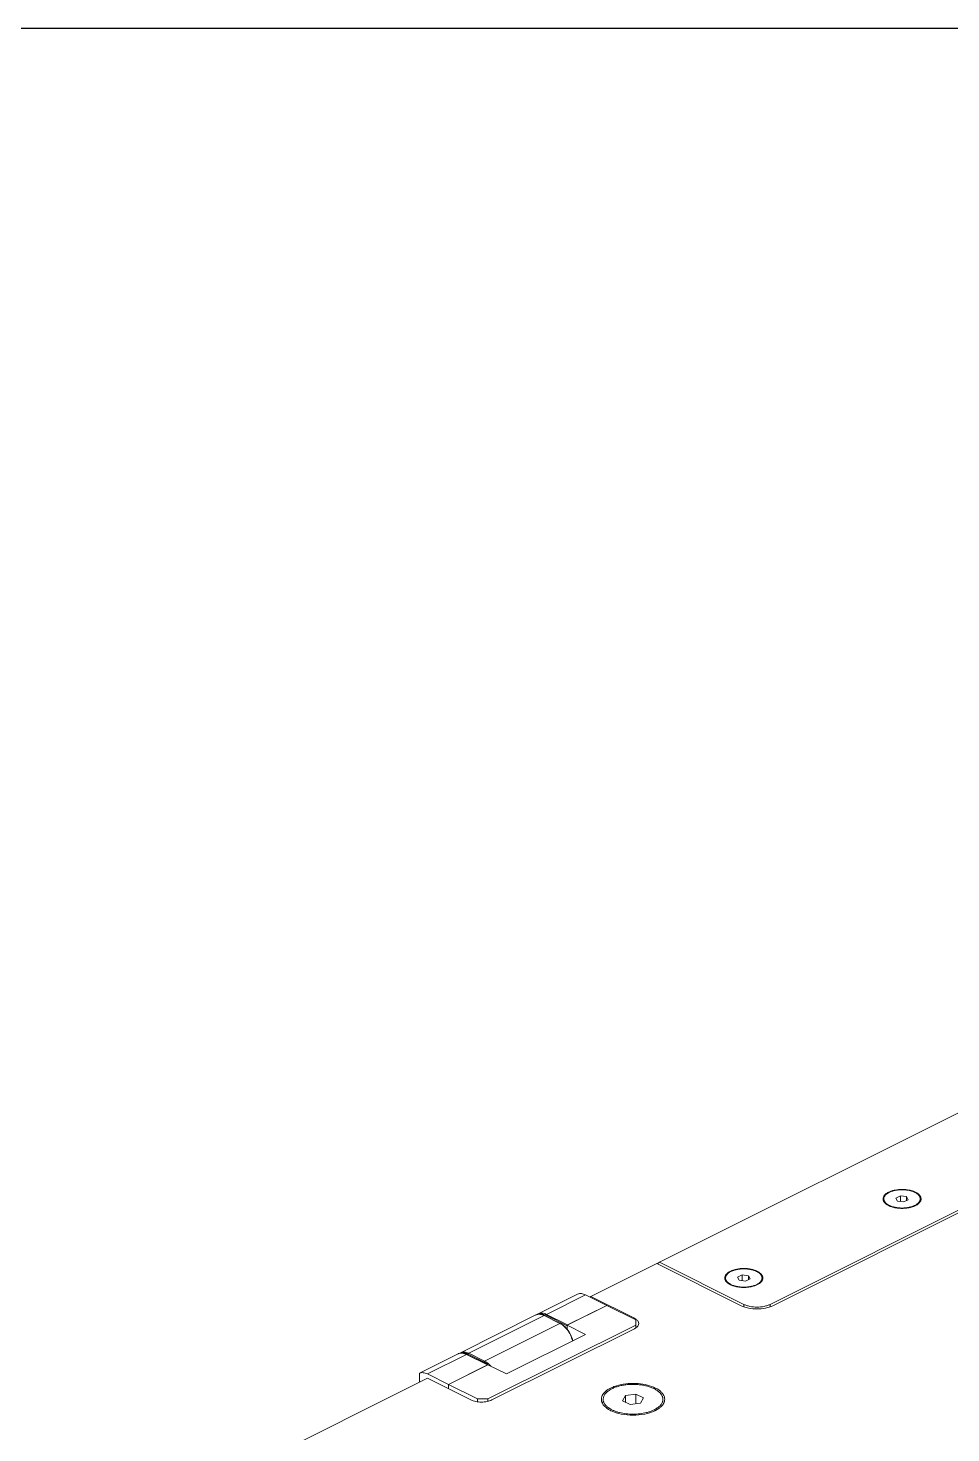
# Model space of a CAD drawing. Header units: millimetres. Extents: x 0 to 9253, y 0 to 2730.
# Drawn here: x 1584 to 1831.5, y 2353.3 to 2730 of the extents above; entities that cross this region are included whole.
import ezdxf

# ---------------------------------------------------------------- set-up
doc = ezdxf.new("R2010")
doc.units = ezdxf.units.MM
doc.layers.get('0').update_dxf_attribs({"lineweight": 13})
doc.layers.add('图框', color=7, linetype='Continuous')

# ---------------------------------------------------------------- blocks, each defined once
blk = doc.blocks.new('A4-H')
at = {"layer": '图框'}
blk.add_lwpolyline([(0, 210.021), (297, 210.021), (297, 0), (0, 0)], close=True, dxfattribs=at)

msp = doc.modelspace()

# ---------------------------------------------------------------- linework, layer by layer
for p, q in [((1753.3, 2399.1), (1894.72, 2469.81)), ((1783, 2387.78), (1917.35, 2454.96)), ((1918.06, 2454.6), (1783.71, 2387.43)), ((1813.36, 2415.98), (1813.36, 2415.91)), ((1817.91, 2416.9), (1816.68, 2416.29)), ((1816.68, 2416.29), (1817.13, 2415.45)), ((1817.13, 2415.45), (1818.8, 2415.23)), ((1817.91, 2416.9), (1817.91, 2415.35)), ((1819.58, 2416.68), (1817.91, 2416.9)), ((1818.8, 2415.23), (1820.03, 2415.84)), ((1819.58, 2416.68), (1819.58, 2415.62)), ((1820.03, 2415.84), (1819.58, 2416.68)), ((1823.36, 2415.98), (1823.36, 2415.91)), ((1734.92, 2389.9), (1752.59, 2398.74)), ((1752.59, 2398.74), (1775.22, 2387.43)), ((1752.72, 2398.68), (1753.3, 2399.1)), ((1753.3, 2399.1), (1775.93, 2387.78)), ((1770.93, 2394.77), (1770.93, 2394.69)), ((1775.48, 2395.69), (1774.26, 2395.08)), ((1774.26, 2395.08), (1774.7, 2394.24)), ((1774.7, 2394.24), (1776.38, 2394.02)), ((1775.48, 2395.69), (1775.48, 2394.14)), ((1777.15, 2395.47), (1775.48, 2395.69)), ((1776.38, 2394.02), (1777.6, 2394.63)), ((1777.15, 2395.47), (1777.15, 2394.41)), ((1777.6, 2394.63), (1777.15, 2395.47)), ((1780.93, 2394.77), (1780.93, 2394.69)), ((1731.15, 2390.42), (1720.8, 2385.24)), ((1733.5, 2390.34), (1723.04, 2385.1)), ((1731.38, 2390.53), (1731.15, 2390.42)), ((1739.16, 2387.51), (1733.5, 2390.34)), ((1734.69, 2389.74), (1734.92, 2389.9)), ((1734.92, 2389.9), (1746.58, 2384.07)), ((1720.17, 2384.93), (1699.94, 2374.81)), ((1702.18, 2374.67), (1722.4, 2384.78)), ((1722.4, 2384.78), (1726.64, 2382.66)), ((1722.49, 2384.79), (1726.73, 2382.67)), ((1722.9, 2384.86), (1728.55, 2382.03)), ((1723.04, 2385.1), (1728.69, 2382.27)), ((1739.16, 2387.51), (1728.55, 2382.21)), ((1728.69, 2382.27), (1739.16, 2387.51)), ((1739.16, 2387.51), (1746.94, 2383.62)), ((1775.93, 2387.13), (1775.93, 2387.78)), ((1783, 2387.13), (1783, 2387.78)), ((1706.42, 2372.55), (1726.64, 2382.66)), ((1707.34, 2362.41), (1746.94, 2382.21)), ((1746.58, 2381.24), (1708.4, 2362.15)), ((1728.55, 2381.13), (1728.55, 2382.21)), ((1728.55, 2382.21), (1733.5, 2379.73)), ((1746.58, 2384.07), (1746.58, 2383.8)), ((1746.94, 2381.46), (1746.94, 2383.62)), ((1733.5, 2379.73), (1712.29, 2369.12)), ((1699.31, 2374.5), (1688.96, 2369.32)), ((1701.54, 2374.35), (1691.08, 2369.12)), ((1707.2, 2371.53), (1701.54, 2374.35)), ((1707.29, 2371.53), (1701.63, 2374.36)), ((1706.28, 2372.31), (1702.04, 2374.43)), ((1706.42, 2372.55), (1702.18, 2374.67)), ((1707.34, 2371.6), (1696.73, 2366.3)), ((1696.73, 2366.29), (1707.2, 2371.53)), ((1707.34, 2371.6), (1712.29, 2369.12)), ((1601.27, 2323.08), (1691.08, 2367.98)), ((1688.96, 2366.92), (1688.96, 2369.32)), ((1696.73, 2366.29), (1691.08, 2369.12)), ((1702.74, 2362.15), (1691.08, 2367.98)), ((1696.73, 2365.16), (1696.73, 2366.3)), ((1704.51, 2362.41), (1696.73, 2366.3)), ((1704.51, 2361.65), (1704.51, 2362.41)), ((1704.51, 2362.41), (1707.34, 2362.41)), ((1707.34, 2361.78), (1707.34, 2362.41)), ((1738.23, 2361.46), (1738.23, 2362.33)), ((1744.19, 2363.35), (1743.44, 2361.95)), ((1743.44, 2361.95), (1745.48, 2360.93)), ((1746.98, 2363.72), (1744.19, 2363.35)), ((1744.19, 2363.35), (1744.19, 2361.58)), ((1746.98, 2363.72), (1746.98, 2361.13)), ((1749.02, 2362.7), (1746.98, 2363.72)), ((1748.27, 2361.31), (1749.02, 2362.7)), ((1754.23, 2361.46), (1754.23, 2362.33)), ((1745.48, 2360.93), (1748.27, 2361.31)), ((1752.24, 2359.32), (1753.17, 2359.87))]:
    msp.add_line(p, q)
for centre, radius, start, end in [((1814.6, 2415.62), 1.35, 165.2311, 170.2174), ((1814.64, 2415.61), 1.39, 163.9035, 165.2463), ((1814.7, 2415.6), 1.45, 157.9442, 163.8656), ((1814.61, 2415.98), 1.25, 180.0018, 183.3021), ((1817.02, 2413.32), 5.08, 115.8955, 116.5635), ((1817.03, 2413.52), 4.78, 116.5644, 117.029), ((1821.99, 2415.59), 1.47, 17.8428, 22.02), ((1822.11, 2415.98), 1.25, 356.6977, 359.998), ((1822.05, 2415.61), 1.41, 16.0976, 17.8255), ((1822.1, 2415.62), 1.36, 9.8013, 16.1227), ((1816.48, 2417.84), 3.97, 236.8497, 237.4592), ((1816.93, 2418.41), 4.56, 239.7233, 243.4568), ((1820.24, 2417.84), 3.97, 302.535, 303.0878), ((1774.6, 2392.11), 5.08, 115.8955, 116.5635), ((1774.6, 2392.31), 4.78, 116.5644, 117.029), ((1772.18, 2394.41), 1.35, 165.2311, 170.2174), ((1772.21, 2394.4), 1.39, 163.9035, 165.2463), ((1772.27, 2394.38), 1.45, 157.9442, 163.8656), ((1772.18, 2394.77), 1.25, 180.0018, 183.3021), ((1774.05, 2396.63), 3.97, 236.8497, 237.4592), ((1774.5, 2397.2), 4.56, 239.7233, 243.4568), ((1777.81, 2396.62), 3.97, 302.535, 303.0878), ((1779.57, 2394.38), 1.47, 17.8428, 22.02), ((1779.68, 2394.77), 1.25, 356.6977, 359.998), ((1779.62, 2394.39), 1.41, 16.0976, 17.8255), ((1779.67, 2394.41), 1.36, 9.8013, 16.1227), ((1721.07, 2383.11), 2.03, 105.8883, 116.5232), ((1721.01, 2383.24), 1.89, 105.3903, 116.5576), ((1721.7, 2383.44), 2.01, 116.6087, 126.3127), ((1721.29, 2381.65), 3.59, 63.3772, 69.079), ((1724.82, 2379.02), 4.07, 62.3934, 63.4323), ((1722.89, 2376.62), 7.17, 37.8279, 41.7142), ((1745.37, 2383.83), 2.86, 303.6195, 306.9996), ((1700.21, 2372.69), 2.02, 106.2513, 116.5209), ((1700.15, 2372.82), 1.87, 111.3205, 116.603), ((1700.15, 2372.8), 1.9, 106.6077, 111.308), ((1700.85, 2373.01), 2.02, 116.6009, 126.4825), ((1704.07, 2368.04), 4.81, 53.3448, 58.0762), ((1703.71, 2367.56), 5.41, 48.9038, 53.3005), ((1703.51, 2367.32), 5.72, 48.2246, 48.9235), ((1703.3, 2367.1), 6.31, 44.7804, 47.9991), ((1702.94, 2366.75), 6.81, 41.2705, 44.7548), ((1740.94, 2362.83), 3.33, 213.0809, 218.6208), ((1744.05, 2366.97), 8.56, 243.441, 244.6975), ((1748.06, 2367.17), 8.57, 293.0946, 296.5031), ((1748.65, 2366), 7.26, 296.4987, 300.3349), ((1748.44, 2366.93), 8.5, 295.2967, 296.559), ((1751.53, 2362.83), 3.33, 321.371, 326.913)]:
    msp.add_arc(centre, radius, start, end)
for points, knots in [([(1821.96, 2417.87), (1821.72, 2417.99), (1821.18, 2418.21), (1819.99, 2418.52), (1818.39, 2418.68), (1816.79, 2418.53), (1815.6, 2418.23), (1815.05, 2418.02), (1814.8, 2417.9)], [0, 0, 0, 0, 0.112365, 0.235147, 0.498953, 0.76334, 0.886739, 1, 1, 1, 1]), ([(1814.85, 2417.8), (1815.03, 2417.89), (1815.41, 2418.06), (1816.03, 2418.25), (1816.7, 2418.4), (1817.4, 2418.49), (1818.12, 2418.54), (1818.85, 2418.53), (1819.56, 2418.46), (1820.26, 2418.35), (1820.91, 2418.19), (1821.5, 2417.98), (1822.04, 2417.73), (1822.49, 2417.44), (1822.86, 2417.11), (1823.14, 2416.76), (1823.29, 2416.44), (1823.35, 2416.18), (1823.36, 2416.05), (1823.36, 2415.98)], [0, 0, 0, 0, 0.06245, 0.129395, 0.20002, 0.273337, 0.348228, 0.423507, 0.497972, 0.570456, 0.63988, 0.705308, 0.766019, 0.821586, 0.871979, 0.917684, 0.959777, 0.980007, 1, 1, 1, 1]), ([(1814.89, 2417.8), (1815.13, 2417.92), (1815.65, 2418.13), (1816.49, 2418.35), (1817.41, 2418.49), (1818.36, 2418.53), (1819.3, 2418.49), (1820.22, 2418.35), (1820.93, 2418.16), (1821.46, 2417.97), (1821.82, 2417.81), (1822.14, 2417.63), (1822.43, 2417.44), (1822.68, 2417.23), (1822.88, 2417.01), (1823.05, 2416.79), (1823.17, 2416.55), (1823.24, 2416.31), (1823.26, 2416.07), (1823.24, 2415.82), (1823.17, 2415.58), (1823.05, 2415.35), (1822.88, 2415.12), (1822.68, 2414.9), (1822.43, 2414.7), (1822.14, 2414.5), (1821.93, 2414.39), (1821.82, 2414.33)], [0, 0, 0, 0, 0.06767, 0.141596, 0.21998, 0.300673, 0.381365, 0.459749, 0.533678, 0.568408, 0.601388, 0.632481, 0.661607, 0.68875, 0.713973, 0.737443, 0.759435, 0.78035, 0.800694, 0.821038, 0.841952, 0.863945, 0.887415, 0.912637, 0.939778, 0.968913, 1, 1, 1, 1]), ([(1814.75, 2417.87), (1814.53, 2417.76), (1814.13, 2417.52), (1813.64, 2417.08), (1813.33, 2416.59), (1813.26, 2416.24), (1813.26, 2416.07)], [0, 0, 0, 0, 0.302569, 0.565477, 0.793427, 1, 1, 1, 1]), ([(1813.26, 2416.07), (1813.26, 2415.98), (1813.27, 2415.87), (1813.29, 2415.76), (1813.3, 2415.73)], [0, 0, 0, 0, 0.74699, 1, 1, 1, 1]), ([(1813.3, 2415.73), (1813.31, 2415.7), (1813.35, 2415.55), (1813.42, 2415.42), (1813.48, 2415.32)], [0, 0, 0, 0, 0.242322, 1, 1, 1, 1]), ([(1813.36, 2415.98), (1813.36, 2416.07), (1813.37, 2416.24), (1813.45, 2416.5), (1813.58, 2416.75), (1813.75, 2416.99), (1813.96, 2417.22), (1814.22, 2417.43), (1814.52, 2417.63), (1814.73, 2417.75), (1814.85, 2417.8)], [0, 0, 0, 0, 0.105005, 0.212309, 0.324205, 0.442477, 0.568498, 0.703191, 0.84707, 1, 1, 1, 1]), ([(1813.49, 2415.32), (1813.45, 2415.41), (1813.38, 2415.61), (1813.36, 2415.81), (1813.36, 2415.91)], [0, 0, 0, 0, 0.507161, 1, 1, 1, 1]), ([(1814.07, 2414.69), (1813.97, 2414.78), (1813.78, 2414.96), (1813.55, 2415.26), (1813.41, 2415.58), (1813.36, 2415.8), (1813.36, 2415.91)], [0, 0, 0, 0, 0.28254, 0.539541, 0.776052, 1, 1, 1, 1]), ([(1813.53, 2415.25), (1813.47, 2415.36), (1813.39, 2415.57), (1813.36, 2415.8), (1813.36, 2415.91)], [0, 0, 0, 0, 0.512155, 1, 1, 1, 1]), ([(1814.63, 2414.48), (1814.53, 2414.53), (1814.35, 2414.65), (1814.11, 2414.84), (1813.9, 2415.04), (1813.73, 2415.25), (1813.6, 2415.47), (1813.51, 2415.69), (1813.46, 2415.92), (1813.45, 2416.15), (1813.49, 2416.38), (1813.6, 2416.69), (1813.79, 2416.98), (1814.05, 2417.24), (1814.29, 2417.44), (1814.56, 2417.62), (1814.75, 2417.73), (1814.86, 2417.78)], [0, 0, 0, 0, 0.075391, 0.146002, 0.211925, 0.273452, 0.331106, 0.38567, 0.438175, 0.489851, 0.542016, 0.595934, 0.71285, 0.777587, 0.846957, 0.921125, 1, 1, 1, 1]), ([(1813.48, 2415.32), (1813.53, 2415.25), (1813.75, 2414.93), (1814.06, 2414.68), (1814.31, 2414.52)], [0, 0, 0, 0, 0.226435, 1, 1, 1, 1]), ([(1823.46, 2416.07), (1823.46, 2416.24), (1823.38, 2416.59), (1823.07, 2417.08), (1822.58, 2417.52), (1822.18, 2417.76), (1821.96, 2417.87)], [0, 0, 0, 0, 0.206581, 0.434476, 0.697533, 1, 1, 1, 1]), ([(1822.4, 2414.51), (1822.49, 2414.57), (1822.81, 2414.8), (1823.09, 2415.08), (1823.23, 2415.32)], [0, 0, 0, 0, 0.276071, 1, 1, 1, 1]), ([(1823.35, 2415.91), (1823.35, 2415.8), (1823.31, 2415.58), (1823.16, 2415.26), (1822.94, 2414.96), (1822.75, 2414.78), (1822.64, 2414.69)], [0, 0, 0, 0, 0.223975, 0.4605, 0.717504, 1, 1, 1, 1]), ([(1823.36, 2415.91), (1823.36, 2415.8), (1823.32, 2415.57), (1823.24, 2415.36), (1823.18, 2415.25)], [0, 0, 0, 0, 0.487846, 1, 1, 1, 1]), ([(1823.36, 2415.91), (1823.36, 2415.81), (1823.33, 2415.61), (1823.27, 2415.41), (1823.22, 2415.32)], [0, 0, 0, 0, 0.49284, 1, 1, 1, 1]), ([(1823.23, 2415.32), (1823.25, 2415.35), (1823.33, 2415.48), (1823.38, 2415.63), (1823.41, 2415.73)], [0, 0, 0, 0, 0.259309, 1, 1, 1, 1]), ([(1823.41, 2415.73), (1823.42, 2415.76), (1823.44, 2415.87), (1823.46, 2415.98), (1823.46, 2416.07)], [0, 0, 0, 0, 0.253008, 1, 1, 1, 1]), ([(1814.34, 2414.49), (1814.37, 2414.47), (1814.51, 2414.39), (1814.64, 2414.32), (1814.75, 2414.26)], [0, 0, 0, 0, 0.243039, 1, 1, 1, 1]), ([(1814.75, 2414.26), (1814.83, 2414.22), (1815.17, 2414.06), (1815.53, 2413.94), (1815.81, 2413.86)], [0, 0, 0, 0, 0.237165, 1, 1, 1, 1]), ([(1821.82, 2414.33), (1821.58, 2414.22), (1821.06, 2414.01), (1820.22, 2413.78), (1819.3, 2413.65), (1818.36, 2413.6), (1817.41, 2413.65), (1816.49, 2413.78), (1815.65, 2414.01), (1815.13, 2414.22), (1814.89, 2414.33)], [0, 0, 0, 0, 0.11253, 0.235465, 0.365814, 0.5, 0.634186, 0.764534, 0.887473, 1, 1, 1, 1]), ([(1815.81, 2413.86), (1816.21, 2413.74), (1817.05, 2413.57), (1818.36, 2413.49), (1819.66, 2413.57), (1820.5, 2413.74), (1820.91, 2413.86)], [0, 0, 0, 0, 0.243533, 0.5, 0.756467, 1, 1, 1, 1]), ([(1820.91, 2413.86), (1821.18, 2413.94), (1821.68, 2414.11), (1822.16, 2414.36), (1822.37, 2414.49)], [0, 0, 0, 0, 0.526137, 1, 1, 1, 1]), ([(1772.32, 2396.66), (1772.1, 2396.55), (1771.7, 2396.31), (1771.22, 2395.87), (1770.9, 2395.38), (1770.83, 2395.02), (1770.83, 2394.85)], [0, 0, 0, 0, 0.302569, 0.565477, 0.793427, 1, 1, 1, 1]), ([(1770.93, 2394.77), (1770.93, 2394.85), (1770.95, 2395.03), (1771.02, 2395.29), (1771.15, 2395.54), (1771.32, 2395.78), (1771.54, 2396), (1771.8, 2396.22), (1772.09, 2396.41), (1772.31, 2396.53), (1772.42, 2396.59)], [0, 0, 0, 0, 0.105005, 0.212309, 0.324205, 0.442477, 0.568498, 0.703191, 0.84707, 1, 1, 1, 1]), ([(1772.2, 2393.26), (1772.11, 2393.32), (1771.93, 2393.43), (1771.68, 2393.62), (1771.47, 2393.83), (1771.3, 2394.04), (1771.17, 2394.26), (1771.08, 2394.48), (1771.03, 2394.71), (1771.03, 2394.94), (1771.06, 2395.17), (1771.17, 2395.48), (1771.37, 2395.77), (1771.62, 2396.03), (1771.86, 2396.23), (1772.13, 2396.41), (1772.33, 2396.52), (1772.43, 2396.57)], [0, 0, 0, 0, 0.075391, 0.146002, 0.211925, 0.273452, 0.331106, 0.38567, 0.438175, 0.489851, 0.542016, 0.595934, 0.71285, 0.777587, 0.846957, 0.921125, 1, 1, 1, 1]), ([(1779.54, 2396.66), (1779.29, 2396.78), (1778.75, 2397), (1777.57, 2397.31), (1775.97, 2397.46), (1774.36, 2397.32), (1773.17, 2397.02), (1772.63, 2396.8), (1772.38, 2396.68)], [0, 0, 0, 0, 0.112365, 0.235147, 0.498953, 0.76334, 0.886739, 1, 1, 1, 1]), ([(1772.42, 2396.59), (1772.6, 2396.68), (1772.99, 2396.84), (1773.6, 2397.04), (1774.27, 2397.18), (1774.97, 2397.28), (1775.69, 2397.32), (1776.42, 2397.31), (1777.14, 2397.25), (1777.83, 2397.14), (1778.48, 2396.97), (1779.08, 2396.76), (1779.61, 2396.51), (1780.07, 2396.22), (1780.44, 2395.9), (1780.72, 2395.54), (1780.86, 2395.22), (1780.92, 2394.96), (1780.93, 2394.83), (1780.93, 2394.77)], [0, 0, 0, 0, 0.06245, 0.129395, 0.20002, 0.273337, 0.348228, 0.423507, 0.497972, 0.570456, 0.63988, 0.705308, 0.766019, 0.821586, 0.871979, 0.917684, 0.959777, 0.980007, 1, 1, 1, 1]), ([(1772.46, 2396.59), (1772.7, 2396.71), (1773.23, 2396.92), (1774.07, 2397.14), (1774.98, 2397.27), (1775.93, 2397.32), (1776.88, 2397.27), (1777.79, 2397.14), (1778.51, 2396.95), (1779.03, 2396.75), (1779.39, 2396.59), (1779.71, 2396.42), (1780, 2396.22), (1780.25, 2396.02), (1780.46, 2395.8), (1780.62, 2395.57), (1780.74, 2395.34), (1780.81, 2395.1), (1780.84, 2394.85), (1780.81, 2394.61), (1780.74, 2394.37), (1780.62, 2394.13), (1780.46, 2393.91), (1780.25, 2393.69), (1780, 2393.48), (1779.71, 2393.29), (1779.5, 2393.18), (1779.39, 2393.12)], [0, 0, 0, 0, 0.06767, 0.141596, 0.21998, 0.300673, 0.381365, 0.459749, 0.533678, 0.568408, 0.601388, 0.632481, 0.661607, 0.68875, 0.713973, 0.737443, 0.759435, 0.78035, 0.800694, 0.821038, 0.841952, 0.863945, 0.887415, 0.912637, 0.939778, 0.968913, 1, 1, 1, 1]), ([(1781.03, 2394.85), (1781.03, 2395.02), (1780.95, 2395.38), (1780.64, 2395.87), (1780.16, 2396.31), (1779.76, 2396.55), (1779.54, 2396.66)], [0, 0, 0, 0, 0.206581, 0.434476, 0.697533, 1, 1, 1, 1]), ([(1770.83, 2394.85), (1770.83, 2394.77), (1770.84, 2394.66), (1770.87, 2394.55), (1770.87, 2394.52)], [0, 0, 0, 0, 0.74699, 1, 1, 1, 1]), ([(1770.87, 2394.52), (1770.88, 2394.49), (1770.93, 2394.34), (1770.99, 2394.2), (1771.05, 2394.11)], [0, 0, 0, 0, 0.242322, 1, 1, 1, 1]), ([(1771.64, 2393.48), (1771.54, 2393.57), (1771.35, 2393.75), (1771.13, 2394.05), (1770.98, 2394.37), (1770.94, 2394.59), (1770.93, 2394.7)], [0, 0, 0, 0, 0.28254, 0.539541, 0.776052, 1, 1, 1, 1]), ([(1771.06, 2394.11), (1771.02, 2394.2), (1770.95, 2394.39), (1770.93, 2394.6), (1770.93, 2394.69)], [0, 0, 0, 0, 0.507161, 1, 1, 1, 1]), ([(1771.1, 2394.04), (1771.05, 2394.14), (1770.96, 2394.36), (1770.93, 2394.58), (1770.93, 2394.69)], [0, 0, 0, 0, 0.512155, 1, 1, 1, 1]), ([(1771.05, 2394.11), (1771.1, 2394.03), (1771.32, 2393.72), (1771.63, 2393.47), (1771.88, 2393.3)], [0, 0, 0, 0, 0.226435, 1, 1, 1, 1]), ([(1771.92, 2393.28), (1771.95, 2393.26), (1772.08, 2393.18), (1772.22, 2393.1), (1772.32, 2393.05)], [0, 0, 0, 0, 0.243039, 1, 1, 1, 1]), ([(1772.32, 2393.05), (1772.4, 2393.01), (1772.75, 2392.85), (1773.1, 2392.73), (1773.38, 2392.65)], [0, 0, 0, 0, 0.237165, 1, 1, 1, 1]), ([(1779.39, 2393.12), (1779.15, 2393), (1778.63, 2392.79), (1777.79, 2392.57), (1776.88, 2392.43), (1775.93, 2392.39), (1774.98, 2392.43), (1774.07, 2392.57), (1773.23, 2392.79), (1772.7, 2393), (1772.46, 2393.12)], [0, 0, 0, 0, 0.11253, 0.235465, 0.365814, 0.5, 0.634186, 0.764534, 0.887473, 1, 1, 1, 1]), ([(1773.38, 2392.65), (1773.78, 2392.53), (1774.63, 2392.36), (1775.93, 2392.28), (1777.23, 2392.36), (1778.08, 2392.53), (1778.48, 2392.65)], [0, 0, 0, 0, 0.243533, 0.5, 0.756467, 1, 1, 1, 1]), ([(1778.48, 2392.65), (1778.75, 2392.72), (1779.25, 2392.9), (1779.73, 2393.14), (1779.94, 2393.28)], [0, 0, 0, 0, 0.526137, 1, 1, 1, 1]), ([(1779.98, 2393.3), (1780.06, 2393.36), (1780.38, 2393.58), (1780.66, 2393.87), (1780.81, 2394.11)], [0, 0, 0, 0, 0.276071, 1, 1, 1, 1]), ([(1780.93, 2394.7), (1780.92, 2394.59), (1780.88, 2394.37), (1780.73, 2394.05), (1780.51, 2393.75), (1780.32, 2393.57), (1780.22, 2393.48)], [0, 0, 0, 0, 0.223975, 0.4605, 0.717504, 1, 1, 1, 1]), ([(1780.93, 2394.69), (1780.93, 2394.58), (1780.9, 2394.36), (1780.81, 2394.14), (1780.76, 2394.04)], [0, 0, 0, 0, 0.487846, 1, 1, 1, 1]), ([(1780.93, 2394.69), (1780.93, 2394.6), (1780.91, 2394.39), (1780.84, 2394.2), (1780.8, 2394.11)], [0, 0, 0, 0, 0.49284, 1, 1, 1, 1]), ([(1780.81, 2394.11), (1780.83, 2394.14), (1780.9, 2394.27), (1780.96, 2394.41), (1780.99, 2394.52)], [0, 0, 0, 0, 0.259309, 1, 1, 1, 1]), ([(1780.99, 2394.52), (1780.99, 2394.55), (1781.02, 2394.66), (1781.03, 2394.77), (1781.03, 2394.85)], [0, 0, 0, 0, 0.253008, 1, 1, 1, 1]), ([(1733.5, 2390.34), (1733.15, 2390.51), (1732.45, 2390.75), (1731.69, 2390.66), (1731.38, 2390.53)], [0, 0, 0, 0, 0.535394, 1, 1, 1, 1]), ([(1720.51, 2385.06), (1720.65, 2385.1), (1720.96, 2385.14), (1721.43, 2385.12), (1721.92, 2385), (1722.24, 2384.86), (1722.4, 2384.78)], [0, 0, 0, 0, 0.227723, 0.467653, 0.724355, 1, 1, 1, 1]), ([(1722.49, 2384.79), (1722.33, 2384.87), (1721.99, 2385.01), (1721.48, 2385.13), (1720.99, 2385.16), (1720.67, 2385.11), (1720.52, 2385.06)], [0, 0, 0, 0, 0.271542, 0.526805, 0.768259, 1, 1, 1, 1]), ([(1720.8, 2385.24), (1720.96, 2385.32), (1721.3, 2385.44), (1722.08, 2385.48), (1722.67, 2385.29), (1723.04, 2385.1)], [0, 0, 0, 0, 0.227653, 0.465867, 1, 1, 1, 1]), ([(1721.21, 2385.15), (1721.26, 2385.16), (1721.47, 2385.2), (1721.69, 2385.2), (1721.85, 2385.18)], [0, 0, 0, 0, 0.24334, 1, 1, 1, 1]), ([(1721.85, 2385.18), (1721.91, 2385.17), (1722.15, 2385.14), (1722.39, 2385.07), (1722.57, 2385)], [0, 0, 0, 0, 0.240321, 1, 1, 1, 1]), ([(1722.49, 2384.79), (1722.48, 2384.8), (1722.45, 2384.8), (1722.42, 2384.79), (1722.4, 2384.78)], [0, 0, 0, 0, 0.463901, 1, 1, 1, 1]), ([(1723.04, 2385.1), (1723.02, 2385.09), (1722.94, 2385.03), (1722.9, 2384.93), (1722.9, 2384.86)], [0, 0, 0, 0, 0.233153, 1, 1, 1, 1]), ([(1775.22, 2387.43), (1775.83, 2387.12), (1777.24, 2386.69), (1779.46, 2386.48), (1781.69, 2386.69), (1783.1, 2387.12), (1783.71, 2387.43)], [0, 0, 0, 0, 0.23537, 0.5, 0.76463, 1, 1, 1, 1]), ([(1775.93, 2387.78), (1776.17, 2387.66), (1776.71, 2387.45), (1777.88, 2387.14), (1779.46, 2386.99), (1781.05, 2387.14), (1782.22, 2387.45), (1782.76, 2387.66), (1783, 2387.78)], [0, 0, 0, 0, 0.112572, 0.235644, 0.5, 0.764356, 0.887428, 1, 1, 1, 1]), ([(1726.73, 2382.67), (1726.72, 2382.67), (1726.69, 2382.68), (1726.66, 2382.67), (1726.64, 2382.66)], [0, 0, 0, 0, 0.463901, 1, 1, 1, 1]), ([(1726.71, 2382.63), (1726.99, 2382.48), (1727.54, 2382.11), (1728.01, 2381.65), (1728.24, 2381.39)], [0, 0, 0, 0, 0.478363, 1, 1, 1, 1]), ([(1726.73, 2382.67), (1727.07, 2382.5), (1727.74, 2382.04), (1728.29, 2381.46), (1728.56, 2381.14)], [0, 0, 0, 0, 0.47686, 1, 1, 1, 1]), ([(1728.55, 2381.02), (1728.9, 2380.57), (1729.5, 2379.6), (1729.88, 2378.53), (1730.01, 2377.98)], [0, 0, 0, 0, 0.501537, 1, 1, 1, 1]), ([(1728.56, 2381.14), (1728.92, 2380.68), (1729.55, 2379.69), (1729.94, 2378.58), (1730.07, 2378.02)], [0, 0, 0, 0, 0.500953, 1, 1, 1, 1]), ([(1728.69, 2382.27), (1728.68, 2382.27), (1728.63, 2382.23), (1728.59, 2382.17), (1728.57, 2382.13)], [0, 0, 0, 0, 0.225089, 1, 1, 1, 1]), ([(1746.58, 2384.07), (1746.63, 2384.05), (1746.79, 2383.97), (1746.94, 2383.87), (1747.05, 2383.79)], [0, 0, 0, 0, 0.260612, 1, 1, 1, 1]), ([(1746.95, 2381.45), (1746.92, 2381.44), (1746.8, 2381.36), (1746.68, 2381.29), (1746.58, 2381.24)], [0, 0, 0, 0, 0.24201, 1, 1, 1, 1]), ([(1747.05, 2383.79), (1747.25, 2383.64), (1747.6, 2383.32), (1747.76, 2382.86), (1747.76, 2382.66)], [0, 0, 0, 0, 0.548862, 1, 1, 1, 1]), ([(1747.76, 2382.66), (1747.76, 2382.46), (1747.61, 2382.01), (1747.28, 2381.7), (1747.09, 2381.55)], [0, 0, 0, 0, 0.453206, 1, 1, 1, 1]), ([(1701.54, 2374.35), (1701.23, 2374.51), (1700.59, 2374.74), (1699.91, 2374.71), (1699.61, 2374.62)], [0, 0, 0, 0, 0.533273, 1, 1, 1, 1]), ([(1701.63, 2374.36), (1701.31, 2374.52), (1700.66, 2374.75), (1699.95, 2374.72), (1699.64, 2374.63)], [0, 0, 0, 0, 0.527526, 1, 1, 1, 1]), ([(1702.18, 2374.67), (1701.99, 2374.77), (1701.6, 2374.93), (1701.01, 2375.04), (1700.45, 2375.01), (1700.1, 2374.89), (1699.94, 2374.81)], [0, 0, 0, 0, 0.279206, 0.535337, 0.772884, 1, 1, 1, 1]), ([(1701.05, 2374.74), (1700.93, 2374.76), (1700.68, 2374.77), (1700.43, 2374.74), (1700.31, 2374.71)], [0, 0, 0, 0, 0.511367, 1, 1, 1, 1]), ([(1701.37, 2374.68), (1701.35, 2374.69), (1701.24, 2374.71), (1701.13, 2374.73), (1701.05, 2374.74)], [0, 0, 0, 0, 0.254691, 1, 1, 1, 1]), ([(1702.04, 2374.43), (1701.98, 2374.46), (1701.77, 2374.56), (1701.54, 2374.64), (1701.37, 2374.68)], [0, 0, 0, 0, 0.259301, 1, 1, 1, 1]), ([(1701.54, 2374.35), (1701.55, 2374.36), (1701.58, 2374.37), (1701.61, 2374.37), (1701.63, 2374.36)], [0, 0, 0, 0, 0.281659, 1, 1, 1, 1]), ([(1702.04, 2374.43), (1702.04, 2374.48), (1702.06, 2374.55), (1702.12, 2374.63), (1702.16, 2374.66), (1702.18, 2374.67)], [0, 0, 0, 0, 0.509738, 0.769361, 1, 1, 1, 1]), ([(1691.08, 2369.12), (1690.73, 2369.3), (1690.02, 2369.54), (1689.27, 2369.45), (1688.96, 2369.32)], [0, 0, 0, 0, 0.535394, 1, 1, 1, 1]), ([(1706.28, 2372.31), (1706.28, 2372.36), (1706.3, 2372.43), (1706.36, 2372.51), (1706.4, 2372.54), (1706.42, 2372.55)], [0, 0, 0, 0, 0.509738, 0.769361, 1, 1, 1, 1]), ([(1706.61, 2372.12), (1706.59, 2372.14), (1706.48, 2372.2), (1706.36, 2372.26), (1706.28, 2372.31)], [0, 0, 0, 0, 0.254571, 1, 1, 1, 1]), ([(1707.11, 2372.12), (1707.05, 2372.16), (1706.83, 2372.32), (1706.6, 2372.46), (1706.42, 2372.55)], [0, 0, 0, 0, 0.258552, 1, 1, 1, 1]), ([(1707.52, 2371.79), (1707.48, 2371.82), (1707.35, 2371.94), (1707.22, 2372.05), (1707.11, 2372.12)], [0, 0, 0, 0, 0.254184, 1, 1, 1, 1]), ([(1707.29, 2371.53), (1707.27, 2371.54), (1707.23, 2371.54), (1707.21, 2371.53), (1707.2, 2371.53)], [0, 0, 0, 0, 0.718341, 1, 1, 1, 1]), ([(1741.25, 2365.77), (1741.16, 2365.74), (1740.81, 2365.61), (1740.47, 2365.46), (1740.22, 2365.33)], [0, 0, 0, 0, 0.258427, 1, 1, 1, 1]), ([(1740.57, 2365.16), (1740.86, 2365.3), (1741.48, 2365.56), (1742.47, 2365.87), (1743.55, 2366.11), (1744.68, 2366.27), (1745.84, 2366.34), (1747.01, 2366.32), (1748.17, 2366.22), (1749.28, 2366.04), (1750.33, 2365.78), (1751.29, 2365.44), (1752.14, 2365.04), (1752.87, 2364.58), (1753.46, 2364.07), (1753.83, 2363.6), (1754.04, 2363.21), (1754.15, 2362.92), (1754.22, 2362.62), (1754.23, 2362.43), (1754.23, 2362.33)], [0, 0, 0, 0, 0.062593, 0.129862, 0.200939, 0.274793, 0.35027, 0.426159, 0.501228, 0.574279, 0.644194, 0.709989, 0.770874, 0.826337, 0.876239, 0.920962, 0.941719, 0.96164, 0.980972, 1, 1, 1, 1]), ([(1754.31, 2361.01), (1754.45, 2361.21), (1754.65, 2361.64), (1754.77, 2362.33), (1754.66, 2363.02), (1754.33, 2363.68), (1753.8, 2364.3), (1752.81, 2365.09), (1751.15, 2365.87), (1748.82, 2366.45), (1746.24, 2366.64), (1743.67, 2366.45), (1742.01, 2366.05), (1741.25, 2365.77)], [0, 0, 0, 0, 0.042948, 0.083136, 0.123322, 0.166268, 0.214017, 0.267703, 0.393175, 0.539125, 0.696444, 0.853788, 1, 1, 1, 1]), ([(1708.4, 2362.15), (1707.99, 2361.95), (1707.06, 2361.66), (1705.57, 2361.52), (1704.09, 2361.66), (1703.15, 2361.95), (1702.74, 2362.15)], [0, 0, 0, 0, 0.23537, 0.5, 0.76463, 1, 1, 1, 1]), ([(1740.22, 2365.33), (1739.72, 2365.08), (1738.84, 2364.54), (1738.03, 2363.58), (1737.75, 2362.76), (1737.7, 2361.95), (1737.93, 2361.35), (1738.15, 2361.01)], [0, 0, 0, 0, 0.307881, 0.559693, 0.670668, 0.777492, 1, 1, 1, 1]), ([(1740.57, 2365.16), (1740.39, 2365.07), (1740.05, 2364.88), (1739.58, 2364.56), (1739.18, 2364.23), (1738.84, 2363.87), (1738.57, 2363.5), (1738.38, 2363.12), (1738.26, 2362.73), (1738.23, 2362.46), (1738.23, 2362.33)], [0, 0, 0, 0, 0.155976, 0.302157, 0.438334, 0.564885, 0.682643, 0.792989, 0.897927, 1, 1, 1, 1]), ([(1738.23, 2362.33), (1738.23, 2362.21), (1738.25, 2361.97), (1738.35, 2361.62), (1738.51, 2361.27), (1738.72, 2360.93), (1739, 2360.6), (1739.46, 2360.17), (1739.86, 2359.9), (1740.15, 2359.73)], [0, 0, 0, 0, 0.105009, 0.212419, 0.324408, 0.442767, 0.568838, 0.703512, 1, 1, 1, 1]), ([(1754.23, 2362.33), (1754.23, 2362.21), (1754.21, 2361.97), (1754.11, 2361.62), (1753.96, 2361.27), (1753.74, 2360.93), (1753.46, 2360.6), (1753.01, 2360.17), (1752.6, 2359.9), (1752.32, 2359.73)], [0, 0, 0, 0, 0.105014, 0.212427, 0.324417, 0.442775, 0.568838, 0.703489, 1, 1, 1, 1]), ([(1738.34, 2360.75), (1738.4, 2360.67), (1738.68, 2360.35), (1739.02, 2360.07), (1739.29, 2359.87)], [0, 0, 0, 0, 0.233994, 1, 1, 1, 1]), ([(1739.29, 2359.87), (1739.36, 2359.82), (1739.66, 2359.62), (1739.98, 2359.44), (1740.22, 2359.32)], [0, 0, 0, 0, 0.239599, 1, 1, 1, 1]), ([(1740.15, 2359.73), (1740.22, 2359.69), (1740.51, 2359.53), (1740.8, 2359.38), (1741.04, 2359.29)], [0, 0, 0, 0, 0.241162, 1, 1, 1, 1]), ([(1740.39, 2359.24), (1741.24, 2358.84), (1743.18, 2358.26), (1746.23, 2357.98), (1749.28, 2358.26), (1751.22, 2358.84), (1752.07, 2359.24)], [0, 0, 0, 0, 0.236378, 0.499977, 0.763534, 1, 1, 1, 1]), ([(1741.04, 2359.29), (1741.28, 2359.18), (1741.8, 2358.99), (1742.33, 2358.83), (1742.6, 2358.76)], [0, 0, 0, 0, 0.486726, 1, 1, 1, 1]), ([(1742.6, 2358.76), (1743.18, 2358.62), (1744.38, 2358.4), (1746.23, 2358.29), (1748.08, 2358.4), (1749.28, 2358.62), (1749.86, 2358.76)], [0, 0, 0, 0, 0.244768, 0.5, 0.755232, 1, 1, 1, 1]), ([(1749.86, 2358.76), (1750.14, 2358.83), (1750.66, 2358.99), (1751.18, 2359.18), (1751.42, 2359.28)], [0, 0, 0, 0, 0.513181, 1, 1, 1, 1]), ([(1753.17, 2359.87), (1753.27, 2359.94), (1753.61, 2360.2), (1753.93, 2360.5), (1754.13, 2360.75)], [0, 0, 0, 0, 0.267007, 1, 1, 1, 1])]:
    msp.add_open_spline(points, degree=3, knots=knots)
msp.add_open_spline([(1728.57, 2382.13), (1728.56, 2382.1), (1728.55, 2382.06), (1728.55, 2382.03)], degree=3)

# ---------------------------------------------------------------- block references
at = {"layer": '图框', "xscale": 12.99875220090572, "yscale": 12.99875220090572, "zscale": 12.99875220090572}
msp.add_blockref('A4-H', (0, 0), dxfattribs=at)

doc.saveas('drawing.dxf')
